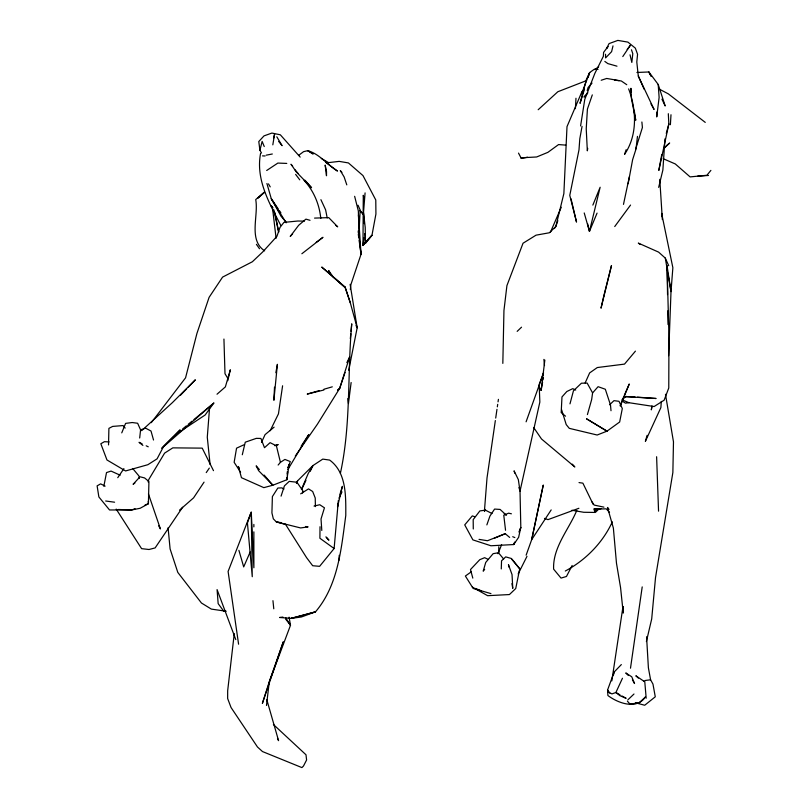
<?xml version="1.0" encoding="UTF-8"?>
<svg xmlns="http://www.w3.org/2000/svg" width="808" height="808" viewBox="0 0 808 808"><rect width="100%" height="100%" fill="white"/><g stroke="black" fill="none" stroke-linecap="round" stroke-linejoin="round"><path stroke-width="1.21" d="M498.778 552.662L498.788 546.723M320.019 526.725L319.897 538.249L334.118 548.531L319.614 566.337L312.666 565.721L306.586 557.661L285.476 524.271M108.535 444.935L108.898 428.371L112.655 426.412L123.079 425.574L125.159 428.078M501.273 568.943L501.546 560.823L505.697 556.874L511.494 558.53L519.726 568.802L515.736 588.537L509.424 594.557L487.628 595.688L472.347 587.103M668.61 355.682L671.004 291.648L672.862 267.711L661.651 213.413L661.833 215.918M656.955 111.948L656.722 116.948L659.116 97.404L658.197 84.446L648.885 71.973L636.916 72.478M274.508 387.123L273.892 400.273L277.397 364.307L275.841 372.74M338.986 560.308L339.229 555.318M359.358 225.25L360.196 210.09L358.035 205.232M575.407 108.686L575.973 98.253M364.105 198.99L363.277 195.304L362.994 245.491L363.954 237.764M670.388 124.695L670.994 114.746M287.012 477.387L286.87 479.75L272.872 485.214L263.832 487.648L241.461 477.69L238.36 466.469L239.37 468.691M287.234 473.841L287.375 471.478M502.829 363.388L503.95 310.524L506.919 285.628L523.029 243.238L536.037 235.168L549.339 232.775L555.813 226.513L557.843 220.645M664.964 138.845L662.873 170.023L658.661 187.385M661.318 401.424L660.873 407.606L645.38 441.33L647.107 435.35M209.524 408.373L207.282 437.229L210.1 464.529M484.426 511.09L487.012 477.972L495.344 420.564M260.58 153.389C255.581 179.437 269.286 203.091 280.75 225.311M364.206 223.624L363.509 212.494L365.085 192.9M334.118 548.531L338.36 500.425M287.082 477.498L286.87 479.75L289.113 464.489L287.921 467.953L290.294 461.58L284.911 459.429L280.437 462.338L278.134 465.034M287.284 475.245L287.608 471.862M350.329 338.764L350.793 333.785M351.036 331.3L351.743 323.826C347.299 373.579 351.147 424.291 340.39 473.296M622.978 606.586L611.828 680.891M139.683 438.007L140.582 429.876L137.633 423.251L132.219 422.534L125.604 423.382L121.755 432.866M350.339 289.537L350.914 284.547L361.024 254.268L358.439 214.898M637.462 136.37L636.017 149.005L632.624 159.671L628.149 183.719M234.269 633.593L227.674 690.719L227.644 698.506L231.037 707.495L257.459 746.966L262.499 751.561L301.919 767.6L303.495 766.014L306.596 759.985L306 754.783L273.407 724.493M266.489 705.495L269.256 681.821L290.496 625.271L289.092 617.181M337.855 504.182L337.542 506.666L342.4 486.345L339.895 494.526M538.734 386.012L541.118 390.416L544.845 360.085M302.525 493.021L302.808 490.709L296.92 482.235L289.234 481.366L284.436 485.85L281.073 496.132M351.137 382.527L348.44 403.535L347.854 398.546M611.01 410.727L610.495 404.98L605.323 389.244L598.092 386.679L592.587 392.9L591.668 399.526L587.416 414.595M495.708 418.069L496.971 409.333M497.334 406.838L497.698 404.343M498.061 401.849L498.425 399.354M580.599 125.917L584.77 99.394L594.87 73.346L603.374 56.277L603.596 52.389L607.858 46.682M630.492 668.206L642.209 586.901M282.598 385.78L278.447 413.868L270.175 430.714M587.729 148.339L587.335 150.823L586.234 128.836L587.416 109.06L592.304 94.889M272.821 144.844L274.589 134.057L273.579 138.259M541.118 390.416L542.582 382.194M543.006 379.851L543.42 377.498M582.053 126.391L579.801 138.794L578.993 149.854L569.781 195.374L576.528 222.089L571.044 198.839M661.752 154.601L658.823 170.407L668.842 124.038L668.317 113.696M103.848 486.264L106.515 472.569L111.06 471.084L120.15 475.205M348.743 370.266L357.166 327.816L350.137 284.345M581.548 93.819L589.658 72.548L594.395 69.205L598.031 69.337M623.483 204.394L629.361 176.76M297.031 483.295L297.556 480.861L312.908 465.6L322.776 459.106L329.664 460.085C346.672 472.539 345.804 496.536 345.784 515.443C341.269 548.642 338.239 585.224 315.484 611.848L301.414 616.979L291.143 618.373L279.659 617.494L282.901 617.049M668.842 124.038L666.267 133.371M227.765 380.719L230.331 369.781L225.371 386.891L217.019 394.213M646.39 641.562L651.702 618.918L655.52 577.568L672.862 472.539L673.478 441.855L665.479 394.274M296.98 483.295L297.556 480.861L296.334 482.972M612.999 45.884L611.606 51.651L605.576 57.934L605.545 54.227M613.353 675.407L614.171 672.004L621.342 664.58M261.519 152.985L259.913 150.268L262.135 141.41L264.246 146.541M148.137 481.942L148.763 479.528L164.59 453.136L172.811 447.864L202.222 448.137L213.494 470.67M569.983 403.859L573.448 390.789L581.427 383.214L587.143 383.063L592.587 392.9M587.194 90.536L588.123 87.436L592.032 83.083M584.487 89.122L580.043 103.333L586.507 79.103L589.658 72.548L588.184 77.285M635.633 149.177L642.41 127.482L641.885 121.998M295.284 456.066L317.392 424.23L339.653 388.436L349.611 357.045L346.864 362.63M269.256 681.821L262.378 703.384L283.275 641.835L269.67 680.639M626.139 149.712L624.584 154.338C637.643 135.118 636.492 109.787 628.644 88.91M337.865 390.032L339.653 388.436L345.056 372.478M486.86 524.897L489.931 516.09L494.587 509.07L500.091 509.434L506.404 515.231M520.089 529.513L520.817 527.462L520.019 491.143L518.342 479.629L514.07 470.822L514.767 473.205M526.089 421.806L543.218 373.942M526.129 555.187L531.684 539.653L543.229 485.234L531.684 539.653L551.177 509.909M614.171 672.004L607.565 690.022L607.909 695.526C618.191 703.263 636.714 709.99 645.4 697.001L638.775 703.162L629.796 703.879L627.402 701.162M543.562 372.771L539.168 384.426L539.845 402.071L520.019 491.143L518.968 487.557M250.803 513.11L228.098 571.448L238.582 644.198M620.18 405.798L623.786 396.516L635.007 396.981M497.97 553.743L501.627 544.693M592.86 205.101L600.142 187.244L589.446 231.381L584.224 212.948M620.332 405.869L629.27 383.992L624.291 395.375M518.928 532.028L520.817 527.462L518.625 537.33L513.716 544.552L490.941 545.764L472.882 539.885L464.731 524.887L472.296 515.908L474.69 516.696M597.062 213.11L589.446 231.381L587.598 223.685M301.404 489.507L308.252 473.438L312.908 465.6L310.232 471.296M582.063 91.365L567.004 126.634L563.863 193.607L555.813 226.513L554.349 228.553M550.43 232.219L561.257 207.272M250.167 551.995L243.693 566.913L238.905 550.339M585.154 382.921L589.638 372.922L597.284 367.549L624.513 364.105L635.431 351.137M261.499 442.42L265.064 434.633L274.104 427.149M622.463 678.245L615.898 692.496L611.959 693.9L607.909 691.921L607.565 690.022L609.777 693.011M301.647 489.547L305.939 480.427M338.966 498.152L341.986 491.87M518.16 573.963L526.988 556.338M612.333 521.837C602.738 542.794 585.578 560.207 565.307 571.024M572.155 565.479L566.459 576.478L561.025 578.094L553.621 569.145C552.662 547.38 568.832 529.563 576.821 510.373M484.457 511.494L485.537 509.454M287.81 469.61L308.787 434.573L301.162 446.147M204.05 482.144L193.577 497.859L179.538 510.141M622.786 56.57L630.452 45.157L627.149 49.45M182.608 507.252L155.126 547.915L149.015 549.501L141.602 548.652L116.19 509.08M117.756 477.68L123.907 468.63M206.242 472.599L209.322 468.105M193.91 419.594L213.807 403.061L205.161 414.979L177.901 433.068M614.726 226.553L630.543 205.06M607.919 46.652L606.535 48.53L609.08 43.602L617.837 40.4L627.907 42.107L635.33 48.137L637.562 54.277L636.795 62.014L638.3 76.053L644.168 89.254M151.298 422.665L185.557 377.831L196.93 333.441L209.1 297.344L222.584 277.104L252.359 261.762L262.671 251.995L276.922 236.32L280.012 227.401L283.921 222.392L297.849 221.018L304.464 221.139M364.408 243.632L362.994 245.491L371.963 235.29L375.922 214.029L375.781 199.98L362.984 175.599L348.42 162.933L339.168 161.378L328.583 162.62L321.291 158.429M364.832 233.522L365.458 243.42L371.963 235.29L366.943 240.612M484.669 569.367L483.204 571.165L485.729 562.439L493.132 553.672L498.475 552.753L503.626 558.974M710.889 170.377L706.899 175.265L690.103 176.901L675.276 163.943L663.156 158.691M587.84 92.789L584.012 97.061L586.628 94.637M292.617 233.855L290.234 236.431L298.627 225.321L305.919 219.13L310.03 220.311M363.59 244.147L365.267 242.38M180.588 395.132L186.668 388.82M188.405 387.012L195.354 379.8L172.266 402.748L141.673 430.664M213.807 403.061L161.943 448.137L180.113 429.896L163.438 446.763L157.095 458.833L147.874 464.701L125.573 470.953L106.969 459.974L100.828 443.764L104.414 441.693L109.09 441.915M598.9 508.969L595.375 512.434L583.719 512.282L571.983 510.242M161.943 448.137L173.346 437.148M517.17 331.371L521.524 327.19M627.856 699.859L633.987 694.011M609.585 404.798L613.979 400.657L618.989 401.293L622.312 408.535L619.665 421.998L607 431.159L597.152 435.017L569.276 428.341L566.216 424.584L561.6 409.717M264.317 192.254L258.116 197.99L264.61 192.223M538.178 109.726L557.833 91.738L586.487 80.608M596.496 509.737L594.648 511.343L598.506 508.575M264.347 192.183L255.722 199.566C258.752 215.877 248.117 239.895 264.64 250.864M182.537 429.048L186.325 425.897M188.224 424.321L192.011 421.17M337.724 390.042L339.653 388.436M301.869 253.742L322.968 237.299L316.241 242.38M298.829 155.207L303.576 151.662L307.757 150.662C319.897 154.096 327.038 164.711 337.481 171.064L325.664 162.287M622.352 399.253L626.321 396.364M471.377 571.741L465.378 576.033L473.175 588.456L490.941 593.607M594.718 69.579L598.688 66.781M134.906 483.043L133.088 484.295L140.026 476.781L144.592 477.942L148.924 481.507L148.419 503.727L140.178 508.262L131.704 509.959L109.535 509.969L98.869 496.94L97.112 485.861L100.626 483.861L105.111 486.133M266.68 170.498L277.861 163.075L286.769 163.418M300.677 493.839L308.505 488.88L312.666 491.496L315.231 498.021L315.413 506.616M643.612 681.427L645.673 680.417L650.591 679.801L652.965 684.083L655.278 696.809L644.693 705.253L635.795 702.869M243.925 444.794L236.552 448.167L234.148 462.307L240.582 472.246M509.646 537.411L505.232 533.704L487.487 540.734L479.023 539.37M494.435 538.219L505.232 533.704M135.047 508.717L131.704 509.959L118.342 509.484M145.076 504.97L148.419 503.727L148.258 501.303M275.821 445.42L278.184 444.541L274.831 445.743M578.892 508.283L547.976 519.635L544.491 518.393M140.582 429.876L145.581 428.149L151.015 431.038L153.53 440.027M601.202 80.255L606.707 78.457L621.362 81.002L626.755 84.709M319.16 390.628L307.222 394.082L323.877 390.011M323.937 389.244L332.3 386.83M594.193 510.323L601.101 508.616M314.049 506.071L319.766 504.727L324.442 507.818L321.029 518.989L321.796 530.462M527.513 157.237L521.332 158.459L518.514 153.096M266.206 155.176L272.326 153.995M596.132 508.717L593.769 509.121L606.222 508.838L609.535 512.423M667.832 273.013L671.004 291.648L667.075 265.923L668.953 336.795L668.771 387.991L664.146 400.182L654.126 406.535L628.897 402.697L625.402 403.142L622.423 401.192M697.688 176.154L708.525 175.467M520.746 157.823L536.653 156.974L547.895 152.348L558.57 144.571L565.701 145.117M314.554 218.099L328.745 217.625L337.704 226.836L335.845 225.452M262.529 155.883L265.105 155.974M168.084 527.715L170.094 548.925L177.8 572.407L201.444 603.01L211.353 609.101L226.24 611.252M623.786 396.516L656.086 398.495L637.482 397.162M105.676 501L114.585 502.212M579.023 482.598L582.891 483.154L593.173 504.344M636.724 702.869L638.775 703.162L635.361 702.566M614.535 80.043L619.08 80.729M281.234 522.685L276.346 521.918L273.336 518.847L271.922 512.918L272.377 496.597L277.841 488.032L281.851 487.881L283.982 489.012M305.666 526.493L308.111 526.877L300.626 527.947L276.346 521.918L285.911 524.523M603.919 507.141L594.153 505.071L592.082 501.95M511.403 513.797L508.596 513.171L503.768 515.211L505.545 530.26M616.979 66.185L607.858 63.6L604.828 61.428M512.716 536.714L514.847 537.572M622.039 399.839L628.897 402.697M475.548 588.446L480.891 590.678M575.71 390.042L572.751 388.648L566.822 391.516L561.974 396.94L561.186 412.636L565.55 416.191M488.052 559.308L484.638 557.682L479.76 559.692L470.488 569.539L472.811 578.124M142.107 443.814L139.037 442.319L142.895 445.42M146.197 445.804L148.248 446.804M492.011 513.545L485.426 510.151L479.861 510.929L473.185 519.655L473.286 528.987M658.853 88.9L668.337 93.869L705.263 122.392M619.989 694.83L615.898 692.496L619.898 695.668L626.119 698.324L622.029 695.991M312.969 153.651L307.757 150.662L313.019 154.076M640.33 244.501L638.31 243.097L658.591 252.116L665.297 258.095L668.711 265.68M504.273 513.646L505.788 514.858M350.298 302.758L345.066 287.012L321.756 267.054L345.228 287.618L350.298 302.758L357.166 327.816L356.045 325.574M638.37 678.094L635.846 675.781L644.784 681.831L646.188 698.213M628.371 675.498L625.766 672.943L631.755 676.801L634.543 683.507L632.391 679.821M325.887 536.845L328.927 540.168L326.432 537.421M359.984 210.706L363.146 214.231M341.915 172.397L340.289 170.569L344.137 176.952L346.794 184.87M300.182 157.106L280.336 134.805L271.892 133.067L264.024 135.875L258.792 141.541L259.913 150.268M572.337 464.156L574.841 466.984L541.522 438.996L533.745 427.644M285.82 221.715L281.123 216.393L271.266 198.667L266.923 183.517M272.71 207.515L271.114 205.707L272.68 207.484M292.637 166.115L290.991 164.236L296.314 171.932L311.575 187.749L304.99 180.224M259.348 469.529L256.166 465.832L258.59 470.63L272.872 485.214L264.125 475.064M294.92 169.71L297.97 173.266M360.065 210.423L363.186 214.08M304.081 180.386C313.706 190.789 319.423 204.363 320.786 218.433M511.989 559.55L519.726 568.802M132.694 468.499L138.996 476.033L139.259 478.326M278.679 141.42L282.093 145.682L276.821 136.784M285.476 618.867L290.496 625.271L285.668 617.696M609.03 509.394L607.515 507.444L613.373 528.068L616.474 563.176L620.564 587.618L623.241 613.07L623.109 606.545M295.627 174.387L299.758 179.831M223.725 611.151L218.16 603.647L217.079 589.598L235.774 639.582M256.409 244.319L259.489 248.733M278.144 208.807L271.266 198.667L286.143 222.806M279.517 210.827L280.891 212.858M227.593 377.993L224.998 373.73L223.937 339.047M268.478 183.901L270.236 186.88M158.671 525.826L160.418 528.937L148.43 493.92M650.955 103.878L654.076 109.433L638.3 76.053M329.725 272.75L328.604 270.498L333.159 276.902L345.228 287.618L345.066 287.012M651.127 76.487L648.885 71.973L649.975 74.235M661.924 99.182L665.186 105.979L658.197 84.446M277.498 738.391L278.568 740.663L266.822 699.738M320.907 199.667L325.614 209.838L327.2 217.938M631.472 49.793L632.795 53.661L631.826 62.438L630.028 54.803M354.641 196.314L358.348 210.969L359.196 238.007L361.024 254.268L359.146 240.531M280.437 462.338L276.397 445.804L270.084 442.663L264.489 447.703L260.913 438.451L256.308 438.36L245.258 442.198L242.299 454.752M273.912 209.928L278.609 232.007M274.821 212.494L278.72 232.048M650.591 679.801L648.39 667.792L646.572 636.765M508.899 567.044L508.464 564.671L512.04 574.619L512.777 588.355L511.919 583.618M665.297 258.095L667.408 270.529M631.462 91.981L630.896 88.294L631.462 98.717L635.734 120.23L634.25 110.403M358.287 231.765L359.196 238.007L358.318 230.704M358.298 234.28L358.631 236.784M272.377 206.818L276.094 238.299M363.509 212.494L365.226 227.533L365.458 243.42M543.885 359.398L544.511 365.57M272.952 600.667L273.781 608.798M659.772 179.326L662.348 219.574M656.611 456.732L658.55 511.161M667.075 265.923L667.539 294.597M667.802 310.807L668.024 324.523M251.268 513.191L252.258 576.71L247.44 522.978L251.258 511.949L253.884 567.782L253.863 531.856M253.863 524.422L253.863 526.897M326.533 171.821L326.493 175.76L325.169 165.095L326.533 171.821M651.955 406.192L651.329 409.868L651.965 406.192M603.758 296.041L601.021 308.191L611.484 265.559L603.758 296.041M514.666 542.279L513.716 544.552L514.696 542.239M666.661 145.491L664.115 148.278L669.67 143.016L666.661 145.491M315.484 611.848L291.143 618.373L315.484 611.848M607 431.159L586.608 418.857L607 431.159"/></g></svg>
